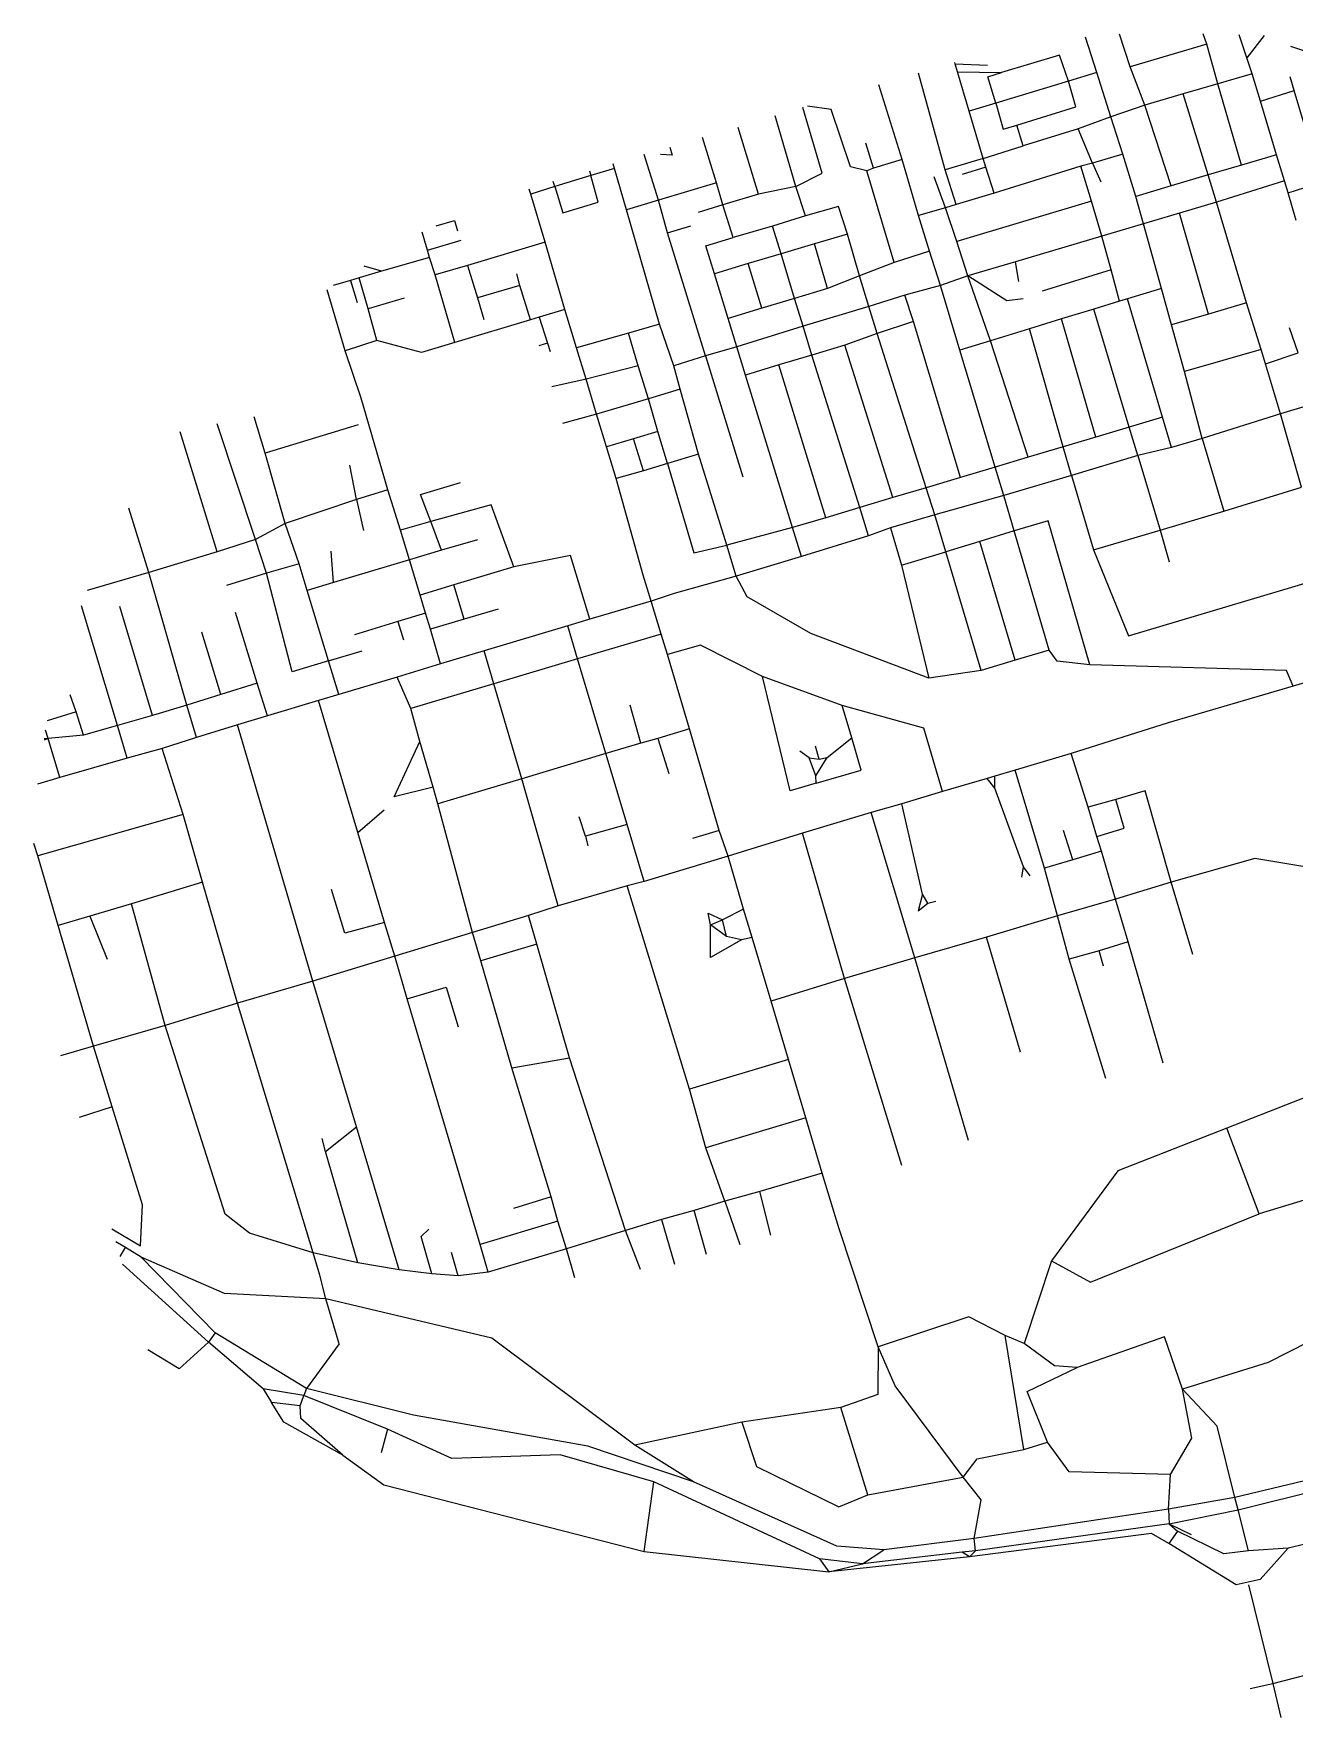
# Model space of a CAD drawing. Header units: metres. Extents: x 625862 to 629050, y 4831750 to 4834142.
# Drawn here: x 625862 to 627654, y 4831750 to 4834142 of the extents above; entities that cross this region are included whole.
import ezdxf

# ---------------------------------------------------------------- set-up
doc = ezdxf.new("R2010")
doc.units = ezdxf.units.M

msp = doc.modelspace()

# ---------------------------------------------------------------- linework, layer by layer
at = {"layer": 'ROADS'}
for points in [[(627372.8, 4834086.3), (627356.8, 4834136.9)], [(627420.3, 4834094.4), (627405.1, 4834140.8)], [(627529.4, 4834126.6), (627524, 4834141.6)], [(627586.1, 4834107.3), (627575.2, 4834140.1)], [(627610.7, 4834139.1), (627586.1, 4834107.3)], [(627529.4, 4834126.6), (627420.3, 4834094.4)], [(627544.7, 4834070.5), (627529.4, 4834126.6)], [(627690.1, 4834109.8), (627648.4, 4834123.3)], [(627171.6, 4834098.8), (627171, 4834100.8)], [(627175.1, 4834087.3), (627171.6, 4834098.8)], [(627171.6, 4834098.8), (627217.5, 4834096.8)], [(627332.6, 4834074), (627319.8, 4834111), (627237.7, 4834086.5)], [(627441.2, 4834039.9), (627420.3, 4834094.4)], [(627593.6, 4834084.8), (627586.1, 4834107.3)], [(627096.1, 4833962.9), (627063.4, 4834068.8)], [(627157.3, 4833948), (627119.5, 4834085.4)], [(627191.4, 4834031.5), (627175.1, 4834087.3)], [(627175.1, 4834087.3), (627237.7, 4834086.5)], [(627229.6, 4834042.7), (627218.1, 4834080.5), (627237.7, 4834086.5)], [(627332.6, 4834074), (627229.6, 4834042.7)], [(627259.4, 4834011.8), (627343.1, 4834037.5), (627332.6, 4834074)], [(627372.8, 4834086.3), (627332.6, 4834074)], [(627393, 4834023.5), (627372.8, 4834086.3)], [(627544.7, 4834070.5), (627495.7, 4834056)], [(627593.6, 4834084.8), (627544.7, 4834070.5)], [(627578.7, 4833954.7), (627544.7, 4834070.5)], [(627605.3, 4834045.9), (627593.6, 4834084.8)], [(627653.3, 4834060.8), (627647.6, 4834080.3)], [(627229.6, 4834042.7), (627191.4, 4834031.5)], [(627229.6, 4834042.7), (627240, 4834005.8), (627259.4, 4834011.8)], [(627441.2, 4834039.9), (627393, 4834023.5)], [(627495.7, 4834056), (627441.2, 4834039.9)], [(627478.5, 4833925.6), (627441.2, 4834039.9)], [(627530.9, 4833941.1), (627495.7, 4834056)], [(627605.3, 4834045.9), (627653.3, 4834060.8)], [(627628.4, 4833969.5), (627605.3, 4834045.9)], [(627644.6, 4833915.5), (627692.4, 4833930.6), (627653.3, 4834060.8)], [(626945.1, 4833924.6), (626916, 4834025)], [(626945.1, 4833924.6), (626982.7, 4833943.6), (626955.3, 4834036.7)], [(627046.1, 4833946.7), (627023, 4833952.7), (626995.6, 4834033.7), (626962, 4834038.7)], [(627211.5, 4833964.1), (627191.4, 4834031.5)], [(627393, 4834023.5), (627346.4, 4834006.7)], [(627409.9, 4833970.5), (627393, 4834023.5)], [(626832.3, 4833929.6), (626812.4, 4833994.3)], [(626892.4, 4833913.6), (626863.2, 4834008.2)], [(627268.3, 4833982.1), (627259.4, 4834011.8)], [(627346.4, 4834006.7), (627268.3, 4833982.1)], [(627366.8, 4833957.6), (627346.4, 4834006.7)], [(626749.9, 4833905), (626729.5, 4833969.8)], [(626766, 4833980.6), (626769.5, 4833969.3), (626752.9, 4833969.8)], [(627055.8, 4833950.4), (627044.6, 4833986.3)], [(627211.5, 4833964.1), (627268.3, 4833982.1)], [(627409.9, 4833970.5), (627366.8, 4833957.6)], [(627428.2, 4833910.3), (627409.9, 4833970.5)], [(627628.4, 4833969.5), (627578.7, 4833954.7)], [(627639.5, 4833932.7), (627628.4, 4833969.5)], [(626652, 4833946.8), (626654, 4833940.1)], [(626687.6, 4833949.9), (626654, 4833940.1)], [(626687.6, 4833949.9), (626685.6, 4833956.8)], [(626704.6, 4833891.6), (626687.6, 4833949.9)], [(627055.8, 4833950.4), (627046.1, 4833946.7)], [(627084.8, 4833816.6), (627046.1, 4833946.7)], [(627096.1, 4833962.9), (627055.8, 4833950.4)], [(627119.7, 4833883.6), (627096.1, 4833962.9)], [(627211.5, 4833964.1), (627157.3, 4833948)], [(627172.9, 4833898.8), (627157.3, 4833948)], [(627215.4, 4833952.2), (627181.6, 4833941.5)], [(627215.4, 4833952.2), (627211.5, 4833964.1)], [(627227, 4833915), (627215.4, 4833952.2)], [(627350.3, 4833953.6), (627227, 4833915)], [(627366.8, 4833957.6), (627350.3, 4833953.6)], [(627365.2, 4833903.5), (627350.3, 4833953.6)], [(627366.8, 4833957.6), (627378.8, 4833931.4)], [(627578.7, 4833954.7), (627530.9, 4833941.1)], [(626568.6, 4833913.8), (626566.5, 4833920.9)], [(626602.9, 4833924.5), (626568.6, 4833913.8)], [(626602.9, 4833924.5), (626600.6, 4833931.6)], [(626602.9, 4833924.5), (626614, 4833887.1), (626664.5, 4833902.4), (626654, 4833940.1)], [(626654, 4833940.1), (626602.9, 4833924.5)], [(626832.3, 4833929.6), (626749.9, 4833905)], [(626841.6, 4833898.5), (626832.3, 4833929.6)], [(626945.1, 4833924.6), (626892.4, 4833913.6)], [(626958.8, 4833882.7), (626945.1, 4833924.6)], [(627157.8, 4833894.4), (627141.7, 4833938.3)], [(627478.5, 4833925.6), (627428.2, 4833910.3)], [(627530.9, 4833941.1), (627478.5, 4833925.6)], [(627542.9, 4833902.1), (627530.9, 4833941.1)], [(627639.5, 4833932.7), (627542.9, 4833902.1)], [(627644.6, 4833915.5), (627639.5, 4833932.7)], [(626588.9, 4833845.6), (626568.6, 4833913.8)], [(626749.9, 4833905), (626704.6, 4833891.6)], [(626763, 4833858.6), (626749.9, 4833905)], [(626841.6, 4833898.5), (626806.5, 4833887.8)], [(626892.4, 4833913.6), (626841.6, 4833898.5)], [(626856.2, 4833852.1), (626841.6, 4833898.5)], [(627172.9, 4833898.8), (627157.8, 4833894.4)], [(627227, 4833915), (627172.9, 4833898.8)], [(627365.2, 4833903.5), (627174.2, 4833846.5)], [(627380, 4833854.1), (627365.2, 4833903.5)], [(627439.3, 4833871.6), (627428.2, 4833910.3)], [(627542.9, 4833902.1), (627490.3, 4833886.5)], [(627585.6, 4833759.5), (627542.9, 4833902.1)], [(627656.1, 4833876.5), (627644.6, 4833915.5)], [(626434.4, 4833868.9), (626460, 4833876.3), (626464.4, 4833861.5)], [(626751.6, 4833728.9), (626704.6, 4833891.6)], [(626958.8, 4833882.7), (626912.2, 4833868.4)], [(627018.7, 4833856.7), (627006, 4833896), (626958.8, 4833882.7)], [(627157.8, 4833894.4), (627119.7, 4833883.6)], [(627135.4, 4833832.5), (627119.7, 4833883.6)], [(627174.2, 4833846.5), (627157.8, 4833894.4)], [(627490.3, 4833886.5), (627439.3, 4833871.6)], [(627531.8, 4833743.2), (627490.3, 4833886.5)], [(626422.1, 4833834), (626414.4, 4833859.6)], [(626763, 4833858.6), (626795.9, 4833868.6)], [(626816.9, 4833684.1), (626763, 4833858.6)], [(626829.7, 4833800.6), (626817.5, 4833840.4), (626856.2, 4833852.1)], [(626912.2, 4833868.4), (626856.2, 4833852.1)], [(626924.4, 4833828.8), (626912.2, 4833868.4)], [(627018.7, 4833856.7), (626971.8, 4833842.9)], [(627035.6, 4833797.8), (627018.7, 4833856.7)], [(627380, 4833854.1), (627257.2, 4833817.7)], [(627439.3, 4833871.6), (627380, 4833854.1)], [(627393.1, 4833806.3), (627380, 4833854.1)], [(627464.6, 4833779.6), (627439.3, 4833871.6)], [(626422.1, 4833834), (626469.8, 4833848.2)], [(626424.7, 4833823.9), (626422.1, 4833834)], [(626588.9, 4833845.6), (626478.9, 4833812.4)], [(626617.2, 4833749.7), (626588.9, 4833845.6)], [(626924.4, 4833828.8), (626877.6, 4833815.2)], [(626971.8, 4833842.9), (626924.4, 4833828.8)], [(626943.2, 4833765.6), (626924.4, 4833828.8)], [(626990.1, 4833779.8), (626971.8, 4833842.9)], [(627135.4, 4833832.5), (627084.8, 4833816.6)], [(627150.6, 4833784), (627135.4, 4833832.5)], [(627189.6, 4833797.7), (627174.2, 4833846.5)], [(626356.4, 4833804.2), (626324.7, 4833794.9)], [(626356.4, 4833804.2), (626332.1, 4833811.4)], [(626424.7, 4833823.9), (626356.4, 4833804.2)], [(626432.7, 4833799), (626424.7, 4833823.9)], [(626478.9, 4833812.4), (626432.7, 4833799)], [(626478.9, 4833812.4), (626492.8, 4833766.3)], [(626877.6, 4833815.2), (626829.7, 4833800.6)], [(626849.1, 4833737), (626829.7, 4833800.6)], [(626896.9, 4833751.7), (626877.6, 4833815.2)], [(627084.8, 4833816.6), (627035.6, 4833797.8)], [(627257.2, 4833817.7), (627189.6, 4833797.7)], [(627261.9, 4833789.6), (627257.2, 4833817.7)], [(627393.1, 4833806.3), (627295.1, 4833775.7)], [(627405.3, 4833761.5), (627393.1, 4833806.3)], [(626305.1, 4833691.2), (626279.1, 4833777.6)], [(626312.3, 4833791.2), (626287.9, 4833784)], [(626324.7, 4833794.9), (626312.3, 4833791.2)], [(626312.3, 4833791.2), (626322, 4833759.8)], [(626337.7, 4833750.6), (626324.7, 4833794.9)], [(626460.6, 4833702.8), (626432.7, 4833799)], [(626553.3, 4833783.9), (626492.8, 4833766.3)], [(626553.3, 4833783.9), (626548.9, 4833800.3)], [(626568, 4833735), (626553.3, 4833783.9)], [(626990.1, 4833779.8), (626943.2, 4833765.6)], [(627035.6, 4833797.8), (626990.1, 4833779.8)], [(627049.1, 4833754), (627035.6, 4833797.8)], [(627150.6, 4833784), (627100.3, 4833770.3)], [(627189.6, 4833797.7), (627150.6, 4833784)], [(627178.1, 4833692.3), (627150.6, 4833784)], [(627221.9, 4833705.5), (627189.6, 4833797.7)], [(627268.4, 4833764.9), (627245.2, 4833762), (627189.6, 4833797.7)], [(627464.6, 4833779.6), (627416.7, 4833765)], [(627479.1, 4833727.9), (627464.6, 4833779.6)], [(626388.6, 4833766), (626337.7, 4833750.6)], [(626492.8, 4833766.3), (626502.1, 4833735.8)], [(626943.2, 4833765.6), (626896.9, 4833751.7)], [(626955.7, 4833726), (626943.2, 4833765.6)], [(627049.1, 4833754), (626955.7, 4833726)], [(627100.3, 4833770.3), (627049.1, 4833754)], [(627061, 4833715.6), (627049.1, 4833754)], [(627112.2, 4833732.7), (627100.3, 4833770.3)], [(627405.3, 4833761.5), (627368.9, 4833750.4)], [(627416.7, 4833765), (627405.3, 4833761.5)], [(627466.2, 4833596.8), (627416.7, 4833765)], [(627585.6, 4833759.5), (627531.8, 4833743.2)], [(627606.3, 4833693.2), (627585.6, 4833759.5)], [(626350.1, 4833706), (626337.7, 4833750.6)], [(626568, 4833735), (626460.6, 4833702.8)], [(626580.6, 4833738.8), (626568, 4833735)], [(626617.2, 4833749.7), (626580.6, 4833738.8)], [(626580.6, 4833738.8), (626592.6, 4833701.9)], [(626633.7, 4833695.3), (626617.2, 4833749.7)], [(626751.6, 4833728.9), (626707.7, 4833716.4)], [(626771.7, 4833669.6), (626751.6, 4833728.9)], [(626896.9, 4833751.7), (626849.1, 4833737)], [(626861.3, 4833696.9), (626849.1, 4833737)], [(627112.2, 4833732.7), (627061, 4833715.6)], [(627179.2, 4833511.2), (627112.2, 4833732.7)], [(627322.6, 4833736.6), (627277.1, 4833722.3)], [(627368.9, 4833750.4), (627322.6, 4833736.6)], [(627371.5, 4833568.5), (627322.6, 4833736.6)], [(627418.9, 4833582.6), (627368.9, 4833750.4)], [(627531.8, 4833743.2), (627479.1, 4833727.9)], [(626350.1, 4833706), (626305.1, 4833691.2)], [(626460.6, 4833702.8), (626413.3, 4833689), (626350.1, 4833706)], [(626707.7, 4833716.4), (626633.7, 4833695.3)], [(626721.3, 4833669.6), (626707.7, 4833716.4)], [(626955.7, 4833726), (626861.3, 4833696.9)], [(626968.1, 4833685.1), (626955.7, 4833726)], [(627061, 4833715.6), (627014.9, 4833699.4)], [(627130.4, 4833496.7), (627061, 4833715.6)], [(627221.9, 4833705.5), (627178.1, 4833692.3)], [(627277.1, 4833722.3), (627221.9, 4833705.5)], [(627275.6, 4833539.9), (627221.9, 4833705.5)], [(627325.1, 4833554.9), (627277.1, 4833722.3)], [(627497.3, 4833661.8), (627479.1, 4833727.9)], [(627612.6, 4833672.9), (627659.2, 4833688.5), (627646.9, 4833723.6)], [(626327.4, 4833623.9), (626305.1, 4833691.2)], [(626592.6, 4833701.9), (626580.1, 4833698.3)], [(626592.6, 4833701.9), (626596, 4833690.3)], [(626647.2, 4833650.7), (626633.7, 4833695.3)], [(626816.9, 4833684.1), (626771.7, 4833669.6)], [(626861.3, 4833696.9), (626816.9, 4833684.1)], [(626816.9, 4833684.1), (626869.9, 4833512)], [(626873.8, 4833656.7), (626861.3, 4833696.9)], [(626968.1, 4833685.1), (626921.1, 4833671.2)], [(627014.9, 4833699.4), (626968.1, 4833685.1)], [(627036.1, 4833468.4), (626968.1, 4833685.1)], [(627083.3, 4833483), (627014.9, 4833699.4)], [(627228.6, 4833525.9), (627178.1, 4833692.3)], [(627606.3, 4833693.2), (627497.3, 4833661.8)], [(627612.6, 4833672.9), (627606.3, 4833693.2)], [(626721.3, 4833669.6), (626647.2, 4833650.7)], [(626735.7, 4833623.1), (626721.3, 4833669.6)], [(626780.9, 4833636.6), (626771.7, 4833669.6)], [(626921.1, 4833671.2), (626873.8, 4833656.7)], [(626987.7, 4833454.1), (626921.1, 4833671.2)], [(627522.8, 4833566.8), (627497.3, 4833661.8)], [(627633.7, 4833601.7), (627612.6, 4833672.9)], [(626647.2, 4833650.7), (626598.5, 4833639.8)], [(626662.2, 4833601.4), (626647.2, 4833650.7)], [(626780.9, 4833636.6), (626735.7, 4833623.1)], [(626807.1, 4833544.4), (626780.9, 4833636.6)], [(626940.6, 4833440.1), (626873.8, 4833656.7)], [(626365.5, 4833493.7), (626327.4, 4833623.9)], [(626735.7, 4833623.1), (626662.2, 4833601.4)], [(626749.1, 4833576.4), (626735.7, 4833623.1)], [(627730, 4833630.3), (627633.7, 4833601.7)], [(626177.7, 4833423.1), (626122.9, 4833587.3)], [(626191.4, 4833546), (626175.4, 4833597.5)], [(626323.5, 4833585.9), (626191.4, 4833546)], [(626662.2, 4833601.4), (626613.9, 4833587.8)], [(626676.3, 4833554.7), (626662.2, 4833601.4)], [(627466.2, 4833596.8), (627418.9, 4833582.6)], [(627478.8, 4833553.6), (627466.2, 4833596.8)], [(627633.7, 4833601.7), (627522.8, 4833566.8)], [(627553.6, 4833463.5), (627663.6, 4833497.5), (627633.7, 4833601.7)], [(626122.9, 4833405.8), (626070.4, 4833576.2)], [(626714.6, 4833566.1), (626676.3, 4833554.7)], [(626749.1, 4833576.4), (626714.6, 4833566.1)], [(626728.8, 4833520.9), (626714.6, 4833566.1)], [(626762.9, 4833531.1), (626749.1, 4833576.4)], [(627371.5, 4833568.5), (627325.1, 4833554.9)], [(627418.9, 4833582.6), (627371.5, 4833568.5)], [(627431, 4833542.3), (627418.9, 4833582.6)], [(627522.8, 4833566.8), (627478.8, 4833553.6)], [(627522.8, 4833566.8), (627553.6, 4833463.5)], [(626219.8, 4833445.8), (626191.4, 4833546)], [(626689.9, 4833509.6), (626676.3, 4833554.7)], [(626807.1, 4833544.4), (626762.9, 4833531.1)], [(626847.3, 4833415.3), (626807.1, 4833544.4)], [(627275.6, 4833539.9), (627228.6, 4833525.9)], [(627325.1, 4833554.9), (627275.6, 4833539.9)], [(627336.8, 4833514.2), (627325.1, 4833554.9)], [(627431, 4833542.3), (627336.8, 4833514.2)], [(627478.8, 4833553.6), (627431, 4833542.3)], [(627431, 4833542.3), (627462.8, 4833436.5)], [(626321.2, 4833480.1), (626311.4, 4833528.5)], [(626728.8, 4833520.9), (626689.9, 4833509.6)], [(626762.9, 4833531.1), (626728.8, 4833520.9)], [(626762.9, 4833531.1), (626800.5, 4833404.1), (626847.3, 4833415.3)], [(627228.6, 4833525.9), (627179.2, 4833511.2)], [(627240.9, 4833485.6), (627228.6, 4833525.9)], [(627336.8, 4833514.2), (627240.9, 4833485.6)], [(627336.8, 4833514.2), (627368.3, 4833408.6)], [(626365.5, 4833493.7), (626321.2, 4833480.1)], [(626383.5, 4833436.3), (626365.5, 4833493.7)], [(626426.4, 4833448.9), (626412, 4833487.3), (626468.6, 4833504.2)], [(626728.1, 4833372.5), (626689.9, 4833509.6)], [(627130.4, 4833496.7), (627083.3, 4833483)], [(627179.2, 4833511.2), (627130.4, 4833496.7)], [(627142.6, 4833458.1), (627130.4, 4833496.7)], [(626025.9, 4833376.1), (625997.3, 4833467.6)], [(626321.2, 4833480.1), (626219.8, 4833445.8)], [(626321.2, 4833480.1), (626330.8, 4833435.8)], [(626544.4, 4833384.1), (626512.3, 4833472.4), (626426.4, 4833448.9)], [(627036.1, 4833468.4), (626987.7, 4833454.1)], [(627083.3, 4833483), (627036.1, 4833468.4)], [(627048.4, 4833428.4), (627036.1, 4833468.4)], [(627240.9, 4833485.6), (627142.6, 4833458.1)], [(627255.7, 4833435.5), (627240.9, 4833485.6)], [(626219.8, 4833445.8), (626177.7, 4833423.1)], [(626239.3, 4833388.4), (626219.8, 4833445.8)], [(626426.4, 4833448.9), (626383.5, 4833436.3)], [(626441.8, 4833407.9), (626426.4, 4833448.9)], [(626987.7, 4833454.1), (626940.6, 4833440.1)], [(627142.6, 4833458.1), (627079.9, 4833439.7)], [(627158.2, 4833405.8), (627142.6, 4833458.1)], [(627363.2, 4833245.3), (627303.8, 4833449.7), (627255.7, 4833435.5)], [(627462.8, 4833436.5), (627553.6, 4833463.5)], [(626177.7, 4833423.1), (626122.9, 4833405.8)], [(626193.1, 4833375.5), (626177.7, 4833423.1)], [(626396.2, 4833394.1), (626383.5, 4833436.3)], [(626492.9, 4833422.9), (626441.8, 4833407.9)], [(626940.6, 4833440.1), (626847.3, 4833415.3)], [(626953.2, 4833399.2), (626940.6, 4833440.1)], [(627048.4, 4833428.4), (626953.2, 4833399.2)], [(627079.9, 4833439.7), (627048.4, 4833428.4)], [(627079.9, 4833439.7), (627095.3, 4833386.9)], [(627206.6, 4833420.3), (627158.2, 4833405.8)], [(627255.7, 4833435.5), (627206.6, 4833420.3)], [(627257.1, 4833251.9), (627206.6, 4833420.3)], [(627305.1, 4833266), (627255.7, 4833435.5)], [(627368.3, 4833408.6), (627462.8, 4833436.5)], [(627368.3, 4833408.6), (627417.8, 4833286.1), (627726.2, 4833378.2), (627790.5, 4833431.3)], [(627462.8, 4833436.5), (627475.8, 4833391.6)], [(626122.9, 4833405.8), (626025.9, 4833376.1)], [(626288.1, 4833362.2), (626285, 4833406.8)], [(626396.2, 4833394.1), (626288.1, 4833362.2)], [(626441.8, 4833407.9), (626396.2, 4833394.1)], [(626411.3, 4833344.2), (626396.2, 4833394.1)], [(626652.7, 4833309.8), (626624.9, 4833400.3), (626544.4, 4833384.1)], [(626860.3, 4833371.1), (626847.3, 4833415.3)], [(626953.2, 4833399.2), (626860.3, 4833371.1)], [(627095.3, 4833386.9), (627158.2, 4833405.8)], [(627208.5, 4833237), (627158.2, 4833405.8)], [(626025.9, 4833376.1), (625938.4, 4833350.8)], [(626079.7, 4833187.8), (626025.9, 4833376.1)], [(626193.1, 4833375.5), (626136.2, 4833357.9)], [(626239.3, 4833388.4), (626193.1, 4833375.5)], [(626281.4, 4833250.9), (626229.8, 4833235.2), (626193.1, 4833375.5)], [(626250.8, 4833350.8), (626239.3, 4833388.4)], [(626544.4, 4833384.1), (626459.1, 4833358.6)], [(626739.9, 4833335.6), (626728.1, 4833372.5)], [(626860.3, 4833371.1), (626772.2, 4833346.6)], [(627134.1, 4833226.3), (626966.5, 4833289.6), (626875.9, 4833341.6), (626860.3, 4833371.1)], [(627095.3, 4833386.9), (627134.1, 4833226.3)], [(626288.1, 4833362.2), (626250.8, 4833350.8)], [(626281.4, 4833250.9), (626250.8, 4833350.8)], [(626459.1, 4833358.6), (626411.3, 4833344.2)], [(626474, 4833310.1), (626459.1, 4833358.6)], [(626772.2, 4833346.6), (626739.9, 4833335.6)], [(625981.4, 4833159), (625930.3, 4833328.7)], [(626031.2, 4833173), (625984.5, 4833328.1)], [(626419, 4833318.7), (626411.3, 4833344.2)], [(626522.4, 4833324.2), (626474, 4833310.1)], [(626739.9, 4833335.6), (626652.7, 4833309.8)], [(626753.9, 4833288.9), (626739.9, 4833335.6)], [(626179.9, 4833219.3), (626149.2, 4833319.3)], [(626379.5, 4833306.7), (626318.2, 4833287.6)], [(626419, 4833318.7), (626379.5, 4833306.7)], [(626379.5, 4833306.7), (626387.7, 4833280.6)], [(626426, 4833295.7), (626419, 4833318.7)], [(626474, 4833310.1), (626426, 4833295.7)], [(626621.2, 4833300.6), (626502.2, 4833265.1)], [(626652.7, 4833309.8), (626621.2, 4833300.6)], [(626635.1, 4833253.7), (626621.2, 4833300.6)], [(626128.3, 4833203.1), (626101.4, 4833291.5)], [(626440.5, 4833246.6), (626426, 4833295.7)], [(626753.9, 4833288.9), (626635.1, 4833253.7)], [(626762.7, 4833260), (626753.9, 4833288.9)], [(626281.4, 4833250.9), (626329.1, 4833265.1)], [(626296.1, 4833203.1), (626281.4, 4833250.9)], [(626502.2, 4833265.1), (626440.5, 4833246.6)], [(626516.2, 4833218), (626502.2, 4833265.1)], [(626635.1, 4833253.7), (626516.2, 4833218)], [(626675.4, 4833119.4), (626635.1, 4833253.7)], [(626898, 4833228.6), (626809.8, 4833273.2), (626762.7, 4833260)], [(626794.3, 4833154.3), (626762.7, 4833260)], [(627257.1, 4833251.9), (627208.5, 4833237)], [(627305.1, 4833266), (627257.1, 4833251.9)], [(627363.2, 4833245.3), (627316.6, 4833250.3), (627305.1, 4833266)], [(626378.6, 4833227.6), (626296.1, 4833203.1)], [(626440.5, 4833246.6), (626378.6, 4833227.6)], [(626398.4, 4833182.9), (626378.6, 4833227.6)], [(626974.1, 4833077.1), (626937.2, 4833066.3), (626898, 4833228.6)], [(627011.3, 4833187.3), (626898, 4833228.6)], [(627208.5, 4833237), (627134.1, 4833226.3)], [(627652, 4833214.8), (627642.5, 4833237.2), (627363.2, 4833245.3)], [(627709.6, 4833231.7), (627652, 4833214.8)], [(625922.8, 4833178.3), (625914, 4833202.7)], [(626128.3, 4833203.1), (626079.7, 4833187.8)], [(626179.9, 4833219.3), (626128.3, 4833203.1)], [(626194.3, 4833172.5), (626179.9, 4833219.3)], [(626296.1, 4833203.1), (626266.8, 4833194.5)], [(626516.2, 4833218), (626398.4, 4833182.9)], [(626556, 4833083.4), (626516.2, 4833218)], [(627652, 4833214.8), (627474.2, 4833162.5)], [(626079.7, 4833187.8), (626031.2, 4833173)], [(626093.6, 4833141.9), (626079.7, 4833187.8)], [(626266.8, 4833194.5), (626194.3, 4833172.5)], [(626322.8, 4833006.9), (626266.8, 4833194.5)], [(626410.8, 4833136.1), (626398.4, 4833182.9)], [(626724.8, 4833133.7), (626709.7, 4833187.9)], [(627153.7, 4833065), (627127, 4833155.2), (627011.3, 4833187.3)], [(627024.8, 4833141.2), (627011.3, 4833187.3)], [(625922.8, 4833178.3), (625881.4, 4833165.7)], [(625933.1, 4833145), (625922.8, 4833178.3)], [(625981.4, 4833159), (625933.1, 4833145)], [(626031.2, 4833173), (625981.4, 4833159)], [(625995.2, 4833112.6), (625981.4, 4833159)], [(626151.8, 4833159.8), (626093.6, 4833141.9)], [(626194.3, 4833172.5), (626151.8, 4833159.8)], [(626259.1, 4832796), (626151.8, 4833159.8)], [(627474.2, 4833162.5), (627336.4, 4833119.1)], [(625882.9, 4833140.3), (625877.1, 4833138.1)], [(625882.9, 4833140.3), (625877.4, 4833139.8)], [(625882.9, 4833140.3), (625879.3, 4833152.3)], [(625933.1, 4833145), (625882.9, 4833140.3)], [(625899.5, 4833085), (625882.9, 4833140.3)], [(626093.6, 4833141.9), (626044.8, 4833126.2)], [(626429.7, 4833071.2), (626374.7, 4833057.7), (626410.8, 4833136.1)], [(626429.7, 4833071.2), (626410.8, 4833136.1)], [(626724.8, 4833133.7), (626675.4, 4833119.4)], [(626749.2, 4833140.6), (626724.8, 4833133.7)], [(626794.3, 4833154.3), (626749.2, 4833140.6)], [(626749.2, 4833140.6), (626765, 4833091)], [(626836.4, 4833009.9), (626794.3, 4833154.3)], [(626974.1, 4833077.1), (627038, 4833095.7), (627024.8, 4833141.2)], [(626989.7, 4833113.6), (627024.8, 4833141.2)], [(625995.2, 4833112.6), (625899.5, 4833085)], [(626044.8, 4833126.2), (625995.2, 4833112.6)], [(626074.5, 4833032.5), (626044.8, 4833126.2)], [(626675.4, 4833119.4), (626556, 4833083.4)], [(626705.5, 4833018.3), (626675.4, 4833119.4)], [(626964.4, 4833113.1), (626951, 4833122.7)], [(626973.6, 4833087.4), (626964.4, 4833113.1)], [(626964.4, 4833113.1), (626978.5, 4833111)], [(626978.5, 4833111), (626973.3, 4833129.4)], [(626973.6, 4833087.4), (626989.7, 4833113.6)], [(626978.5, 4833111), (626989.7, 4833113.6)], [(627336.4, 4833119.1), (627256.8, 4833095.7)], [(627360.6, 4833042.9), (627336.4, 4833119.1)], [(625899.5, 4833085), (625867.5, 4833075.6)], [(626556, 4833083.4), (626436.7, 4833047.6)], [(626607.4, 4832902.9), (626556, 4833083.4)], [(626974.1, 4833077.1), (626973.6, 4833087.4)], [(627216.9, 4833083.8), (627153.7, 4833065)], [(627228, 4833087), (627216.9, 4833083.8)], [(627228.2, 4833069.9), (627216.9, 4833083.8)], [(627256.8, 4833095.7), (627228, 4833087)], [(627228.2, 4833069.9), (627228, 4833087)], [(627298.8, 4832956.1), (627256.8, 4833095.7)], [(626436.7, 4833047.6), (626429.7, 4833071.2)], [(627153.7, 4833065), (627095.7, 4833047.9)], [(627268.6, 4832958.1), (627228.2, 4833069.9)], [(627478.7, 4832936.6), (627441.7, 4833066.3), (627399.7, 4833053.8)], [(626322.8, 4833006.9), (626360.3, 4833039.2)], [(626485.9, 4832864.9), (626436.7, 4833047.6)], [(627052.2, 4833035.4), (626954.8, 4833006.1)], [(627095.7, 4833047.9), (627052.2, 4833035.4)], [(627114.1, 4832829.1), (627052.2, 4833035.4)], [(627125.2, 4832919.6), (627095.7, 4833047.9)], [(627399.7, 4833053.8), (627360.6, 4833042.9)], [(627373, 4833001.5), (627360.6, 4833042.9)], [(627373, 4833001.5), (627411.9, 4833013.1), (627399.7, 4833053.8)], [(626074.5, 4833032.5), (625868.1, 4832973.6)], [(626102, 4832936.4), (626074.5, 4833032.5)], [(626646.3, 4833001.6), (626637.2, 4833029)], [(626705.5, 4833018.3), (626646.3, 4833001.6)], [(626729.6, 4832937.5), (626705.5, 4833018.3)], [(625868.1, 4832973.6), (625862.3, 4832991.3)], [(626360.7, 4832879.2), (626322.8, 4833006.9)], [(626646.3, 4833001.6), (626649.9, 4832988.2)], [(626836.4, 4833009.9), (626798.2, 4832998.4)], [(626849, 4832973.4), (626836.4, 4833009.9)], [(626954.8, 4833006.1), (626849, 4832973.4)], [(627014.4, 4832799.6), (626954.8, 4833006.1)], [(627338.6, 4832968), (627325.6, 4833009.8)], [(627379.4, 4832980.3), (627373, 4833001.5)], [(625897.2, 4832874.7), (625868.1, 4832973.6)], [(626849, 4832973.4), (626729.6, 4832937.5)], [(626870.9, 4832898), (626849, 4832973.4)], [(627338.6, 4832968), (627298.8, 4832956.1)], [(627379.4, 4832980.3), (627338.6, 4832968)], [(627399.4, 4832912.4), (627379.4, 4832980.3)], [(627668.6, 4832958.1), (627597.5, 4832970), (627478.7, 4832936.6)], [(627266.2, 4832943.6), (627268.6, 4832958.1)], [(627278.2, 4832945.6), (627268.6, 4832958.1)], [(627317.1, 4832888.6), (627298.8, 4832956.1)], [(626102, 4832936.4), (626001.2, 4832905.4)], [(626151.7, 4832764.4), (626102, 4832936.4)], [(626360.7, 4832879.2), (626304.6, 4832863.8), (626285.6, 4832925.8)], [(626705.4, 4832931.1), (626607.4, 4832902.9)], [(626729.6, 4832937.5), (626705.4, 4832931.1)], [(626794, 4832642.4), (626705.4, 4832931.1)], [(627125.2, 4832919.6), (627118.9, 4832895.7), (627132.7, 4832906.5)], [(627132.7, 4832906.5), (627125.2, 4832919.6)], [(627478.7, 4832936.6), (627399.4, 4832912.4)], [(627509.2, 4832833.5), (627478.7, 4832936.6)], [(626001.2, 4832905.4), (625942.1, 4832888)], [(626049.2, 4832733), (626001.2, 4832905.4)], [(626607.4, 4832902.9), (626565.2, 4832888.9)], [(626823.9, 4832875.6), (626820.8, 4832892.3), (626841.1, 4832882.9)], [(626870.9, 4832898), (626841.1, 4832882.9)], [(626883, 4832857.6), (626870.9, 4832898)], [(627132.7, 4832906.5), (627144.1, 4832909.6)], [(627399.4, 4832912.4), (627317.1, 4832888.6)], [(627417.3, 4832851.8), (627399.4, 4832912.4)], [(625942.1, 4832888), (625897.2, 4832874.7)], [(625947.1, 4832703.4), (625897.2, 4832874.7)], [(625942.1, 4832888), (625966.9, 4832826.8)], [(626375.3, 4832831.4), (626360.7, 4832879.2)], [(626565.2, 4832888.9), (626485.9, 4832864.9)], [(626577.4, 4832848.3), (626565.2, 4832888.9)], [(626823.9, 4832875.6), (626841.1, 4832882.9)], [(626868.1, 4832854.5), (626824.1, 4832829.5), (626823.9, 4832875.6)], [(626846.8, 4832859), (626823.9, 4832875.6)], [(626846.8, 4832859), (626841.1, 4832882.9)], [(627317.1, 4832888.6), (627216.3, 4832858.4)], [(627333.7, 4832826.8), (627317.1, 4832888.6)], [(626485.9, 4832864.9), (626375.3, 4832831.4)], [(626497.6, 4832824.5), (626485.9, 4832864.9)], [(626577.4, 4832848.3), (626497.6, 4832824.5)], [(626623.5, 4832687.1), (626577.4, 4832848.3)], [(626868.1, 4832854.5), (626846.8, 4832859)], [(626883, 4832857.6), (626868.1, 4832854.5)], [(626910, 4832767.2), (626883, 4832857.6)], [(627216.3, 4832858.4), (627114.1, 4832829.1)], [(627264.6, 4832694.9), (627216.3, 4832858.4)], [(627417.3, 4832851.8), (627376.1, 4832839.1)], [(627467.3, 4832679.5), (627417.3, 4832851.8)], [(626375.3, 4832831.4), (626259.1, 4832796)], [(626393.1, 4832770.5), (626375.3, 4832831.4)], [(626541.7, 4832672.8), (626497.6, 4832824.5)], [(627114.1, 4832829.1), (627014.4, 4832799.6)], [(627190.7, 4832569.5), (627114.1, 4832829.1)], [(627376.1, 4832839.1), (627333.7, 4832826.8)], [(627385.7, 4832657.5), (627333.7, 4832826.8)], [(627382.5, 4832817.3), (627376.1, 4832839.1)], [(627014.4, 4832799.6), (626910, 4832767.2)], [(627095.8, 4832534), (627014.4, 4832799.6)], [(626259.1, 4832796), (626151.7, 4832764.4)], [(626320.8, 4832589), (626259.1, 4832796)], [(626393.1, 4832770.5), (626448.6, 4832787.1), (626465.4, 4832731.1)], [(626151.7, 4832764.4), (626049.2, 4832733)], [(626259.3, 4832409.7), (626151.7, 4832764.4)], [(626496.9, 4832421.7), (626393.1, 4832770.5)], [(626934.8, 4832684.5), (626910, 4832767.2)], [(628241.6, 4832678.2), (628118.8, 4832721.8), (628075.8, 4832762.3), (628028.8, 4832771.6), (627557.5, 4832586.9)], [(626049.2, 4832733), (625947.1, 4832703.4)], [(626259.3, 4832409.7), (626168.9, 4832437.6), (626134.3, 4832464.6), (626049.2, 4832733)], [(625947.1, 4832703.4), (625900.4, 4832689.9)], [(625973.8, 4832617.1), (625947.1, 4832703.4)], [(626541.7, 4832672.8), (626623.5, 4832687.1)], [(626703.1, 4832441.6), (626623.5, 4832687.1)], [(626934.8, 4832684.5), (626794, 4832642.4)], [(626959.4, 4832601.7), (626934.8, 4832684.5)], [(626597.4, 4832489.4), (626541.7, 4832672.8)], [(626817.3, 4832559.2), (626794, 4832642.4)], [(625973.8, 4832617.1), (625926.9, 4832602.3)], [(626016.7, 4832478.2), (625973.8, 4832617.1)], [(626276.9, 4832554), (626320.8, 4832589)], [(626381.4, 4832385.7), (626320.8, 4832589)], [(626959.4, 4832601.7), (626817.3, 4832559.2)], [(626982.8, 4832523), (626959.4, 4832601.7)], [(627557.5, 4832586.9), (627402.9, 4832526.3), (627308.6, 4832398.5)], [(627603.6, 4832465.4), (627557.5, 4832586.9)], [(626276.9, 4832554), (626272, 4832572.1)], [(626844.4, 4832483.4), (626817.3, 4832559.2)], [(626322.9, 4832395.8), (626276.9, 4832554)], [(626982.8, 4832523), (626894, 4832497.2)], [(627006.3, 4832445.2), (626982.8, 4832523)], [(627832.7, 4832353.3), (627762.7, 4832513.6), (627603.6, 4832465.4)], [(626597.4, 4832489.4), (626544.2, 4832473.1)], [(626607.2, 4832454.8), (626597.4, 4832489.4)], [(626894, 4832497.2), (626844.4, 4832483.4)], [(626909.9, 4832435.2), (626894, 4832497.2)], [(625973.4, 4832443.9), (626014.1, 4832419.7), (626016.7, 4832478.2)], [(626801, 4832469.9), (626754.5, 4832457.1)], [(626844.4, 4832483.4), (626801, 4832469.9)], [(626818.5, 4832407.6), (626801, 4832469.9)], [(626844.4, 4832483.4), (626865.5, 4832421.8)], [(627308.6, 4832398.5), (627364, 4832368.3), (627603.6, 4832465.4)], [(626428.1, 4832380.3), (626413, 4832433.1), (626423.9, 4832443.4)], [(626607.2, 4832454.8), (626496.9, 4832421.7)], [(626619.2, 4832415.8), (626607.2, 4832454.8)], [(626703.1, 4832441.6), (626619.2, 4832415.8)], [(626754.5, 4832457.1), (626703.1, 4832441.6)], [(626724.3, 4832386), (626703.1, 4832441.6)], [(626754.5, 4832457.1), (626772.6, 4832393.9)], [(627062.3, 4832276.6), (627006.3, 4832445.2)], [(625992.8, 4832417.5), (625978.8, 4832425.7)], [(625985, 4832404.9), (625992.8, 4832417.5)], [(626015.2, 4832403.7), (625992.8, 4832417.5)], [(626508, 4832382.5), (626496.9, 4832421.7)], [(626619.2, 4832415.8), (626508, 4832382.5)], [(626631.4, 4832374.3), (626619.2, 4832415.8)], [(626110.8, 4832283.1), (625988.3, 4832393.9)], [(626120.2, 4832296.3), (626015.2, 4832403.7)], [(626277.6, 4832344.4), (626133.2, 4832352.1), (626015.2, 4832403.7)], [(626269.1, 4832378), (626259.3, 4832409.7)], [(626322.9, 4832395.8), (626259.3, 4832409.7)], [(626381.4, 4832385.7), (626322.9, 4832395.8)], [(626465.3, 4832377), (626456, 4832410.3)], [(627308.6, 4832398.5), (627269.5, 4832281)], [(626277.6, 4832344.4), (626269.1, 4832378)], [(626428.1, 4832380.3), (626381.4, 4832385.7)], [(626465.3, 4832377), (626428.1, 4832380.3)], [(626508, 4832382.5), (626465.3, 4832377)], [(626716.7, 4832136.8), (626513.5, 4832288.9), (626277.6, 4832344.4)], [(626296.2, 4832280.8), (626277.6, 4832344.4)], [(627242.5, 4832292.4), (627190.9, 4832318.8), (627062.3, 4832276.6)], [(627760.8, 4832327.4), (627616.2, 4832254.3), (627494.7, 4832216.2)], [(626120.2, 4832296.3), (626110.8, 4832283.1)], [(626250.1, 4832217.4), (626120.2, 4832296.3)], [(626110.8, 4832283.1), (626069.1, 4832245), (626024.6, 4832272.2)], [(626188.5, 4832216.8), (626110.8, 4832283.1)], [(626296.2, 4832280.8), (626250.1, 4832217.4)], [(627062.3, 4832276.6), (627061.9, 4832208.6), (627009.2, 4832190.4)], [(627183.1, 4832091.1), (627086.4, 4832220.8), (627062.3, 4832276.6)], [(627269.4, 4832130.7), (627242.5, 4832292.4)], [(627269.5, 4832281), (627242.5, 4832292.4)], [(627345, 4832246.9), (627312.6, 4832249.6), (627269.5, 4832281)], [(627494.7, 4832216.2), (627469.1, 4832290.7), (627345, 4832246.9)], [(627303, 4832140.8), (627273.8, 4832212.9), (627345, 4832246.9)], [(626188.5, 4832216.8), (626200.2, 4832197.3)], [(626246.2, 4832207.2), (626188.5, 4832216.8)], [(626240.9, 4832192.6), (626246.2, 4832207.2)], [(626250.1, 4832217.4), (626246.2, 4832207.2)], [(626364.9, 4832159.2), (626246.2, 4832207.2)], [(626402, 4832179.5), (626250.1, 4832217.4)], [(627477.4, 4832095), (627508, 4832146.8), (627494.7, 4832216.2)], [(627569.2, 4832062.5), (627544.1, 4832163.7), (627494.7, 4832216.2)], [(626240.9, 4832192.6), (626200.2, 4832197.3)], [(626301.5, 4832122.3), (626217.9, 4832169.6), (626200.2, 4832197.3)], [(626301.5, 4832122.3), (626241.8, 4832174.5), (626240.9, 4832192.6)], [(626649.9, 4832135.2), (626402, 4832179.5)], [(627009.2, 4832190.4), (626868.7, 4832169.2)], [(627047.5, 4832066.3), (627009.2, 4832190.4)], [(626364.9, 4832159.2), (626356, 4832125.8)], [(626743.7, 4832084.6), (626610.2, 4832123), (626456.4, 4832117.7), (626364.9, 4832159.2)], [(626868.7, 4832169.2), (626716.7, 4832136.8)], [(626868.7, 4832169.2), (626889.5, 4832106.2), (627006.3, 4832049.1), (627047.5, 4832066.3)], [(626799.6, 4832084.6), (626649.9, 4832135.2)], [(626799.6, 4832084.6), (626716.7, 4832136.8)], [(627183.1, 4832091.1), (627203, 4832117.1), (627269.4, 4832130.7)], [(627269.4, 4832130.7), (627303, 4832140.8)], [(627477.4, 4832095), (627333.7, 4832099), (627303, 4832140.8)], [(626301.5, 4832122.3), (626359.8, 4832080.5), (626729.6, 4831985.8)], [(627816.6, 4832121.5), (627569.2, 4832062.5)], [(627573.7, 4832044.9), (627820.8, 4832106.6)], [(626729.6, 4831985.8), (626743.7, 4832084.6)], [(626978.9, 4831975.1), (626743.7, 4832084.6)], [(627070.1, 4831988.1), (627003.4, 4831993.4), (626799.6, 4832084.6)], [(627047.5, 4832066.3), (627183.1, 4832091.1)], [(627198.6, 4832004.1), (627208.4, 4832059.2), (627183.1, 4832091.1)], [(627474.6, 4832045.6), (627477.4, 4832095)], [(627901.4, 4832093.5), (627894.6, 4832049.3), (627644.6, 4831990.3)], [(627569.2, 4832062.5), (627474.6, 4832045.6)], [(627573.7, 4832044.9), (627569.2, 4832062.5)], [(627474.6, 4832045.6), (627198.6, 4832004.1)], [(627474.6, 4832045.6), (627475.5, 4832025.1)], [(627475.5, 4832025.1), (627573.7, 4832044.9)], [(627588.5, 4831986.4), (627573.7, 4832044.9)], [(627475.4, 4831996.9), (627450.4, 4832011.4), (627191.8, 4831978.3)], [(627475.5, 4832025.1), (627200.7, 4831986.8)], [(627487.7, 4832014.7), (627475.4, 4831996.9)], [(627475.5, 4832025.1), (627506.8, 4832009.9)], [(627475.5, 4832025.1), (627487.7, 4832014.7)], [(627588.5, 4831986.4), (627553.2, 4831982.2), (627487.7, 4832014.7)], [(626729.6, 4831985.8), (626992, 4831956.6)], [(627040, 4831968.2), (627070.1, 4831988.1)], [(627181.7, 4831984.5), (627040, 4831968.2)], [(627198.6, 4832004.1), (627070.1, 4831988.1)], [(627200.7, 4831986.8), (627181.7, 4831984.5)], [(627191.8, 4831978.3), (627181.7, 4831984.5)], [(627191.8, 4831978.3), (627200.7, 4831986.8)], [(627200.7, 4831986.8), (627198.6, 4832004.1)], [(627644.6, 4831990.3), (627605, 4831946.1), (627571, 4831938.4), (627475.4, 4831996.9)], [(627644.6, 4831990.3), (627588.5, 4831986.4)], [(626978.9, 4831975.1), (626992, 4831956.6)], [(627040, 4831968.2), (626978.9, 4831975.1)], [(627191.8, 4831978.3), (626992, 4831956.6)], [(626992, 4831956.6), (627040, 4831968.2)], [(627588.4, 4831938.3), (627622.9, 4831798.1)], [(627622.9, 4831798.1), (627745.6, 4831829.8)], [(627591, 4831791.1), (627622.9, 4831798.1)], [(627622.9, 4831798.1), (627634.5, 4831750.1)]]:
    msp.add_lwpolyline(points, dxfattribs=at)

doc.saveas('drawing.dxf')
